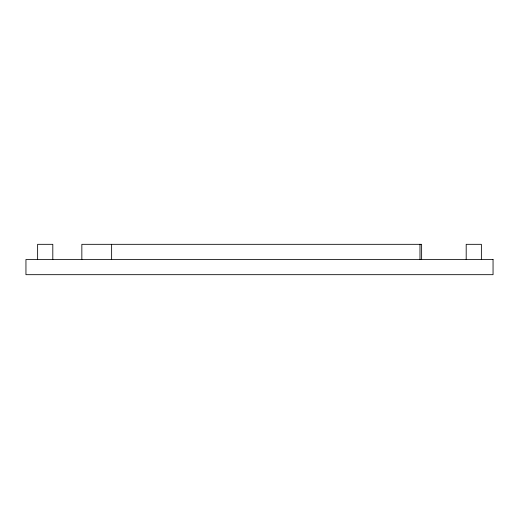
<?xml version="1.0" encoding="UTF-8"?>
<svg xmlns="http://www.w3.org/2000/svg" width="519" height="519" viewBox="0 0 519 519"><rect width="100%" height="100%" fill="white"/><g stroke="black" fill="none" stroke-linecap="round" stroke-linejoin="round"><path stroke-width="0.78" d="M481.373 259.5L481.373 244.319L466.192 244.319L466.192 259.5M421.629 259.5L421.629 244.319L81.846 244.319L81.846 259.5M419.981 244.319L419.981 259.5M111.63 244.319L111.63 259.5M52.808 259.5L52.808 244.319L37.628 244.319L37.628 259.5M493.05 259.5L25.95 259.5L25.95 274.681L493.05 274.681L493.05 259.5"/></g></svg>
